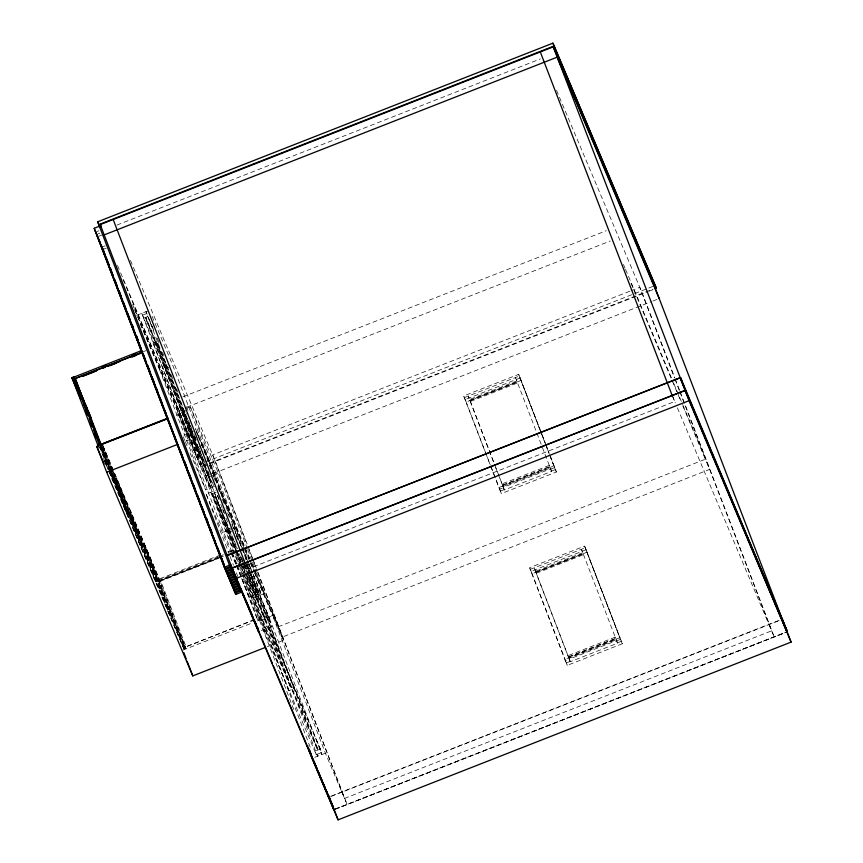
<?xml version="1.0" encoding="UTF-8"?>
<svg xmlns="http://www.w3.org/2000/svg" width="863" height="863" viewBox="0 0 863 863"><rect width="100%" height="100%" fill="white"/><g stroke="black" fill="none" stroke-linecap="round" stroke-linejoin="round"><path stroke-width="0.65" stroke-dasharray="4.32 3.24" d="M96.796 231.575L98.867 230.766M116.98 225.06L540.335 58.943M97.789 233.916L99.86 233.107M98.781 236.268L101.888 235.049M103.161 246.635L105.232 245.826M104.153 248.986L106.225 248.166M136.591 315.351L149.536 310.281M142.535 315.135L146.742 313.485M143.69 318.134L147.897 316.484L154.164 331.327M153.053 342.967L158.22 340.928L158.986 342.74L153.808 344.769L153.053 342.967L197.659 458.997L202.837 456.969M143.301 351.673L145.793 350.691M167.12 364.596L163.959 365.826L210.885 487.875L210.119 486.063M140.248 323.992L159.547 369.677L170.14 365.513M169.321 367.185L165.113 368.835L141.769 313.323L197.659 458.997M182.913 396.829L606.268 230.712M186.872 407.131L610.227 241.014M231.867 551.824L223.56 532.158L177.4 411.921L186.818 408.231M187.994 407.768L190.345 406.84L218.404 473.226L247.25 548.383M186.505 410.464L183.344 411.694L236.397 549.753M176.235 415.286L184.919 411.878M184.499 414.704L187.659 413.463M192.384 430.464L186.893 432.622L188.048 435.621L193.539 433.463M183.927 435.135L193.334 431.435M186.117 441.047L194.811 437.638M113.118 479.601L113.894 479.289L127.832 512.266L127.055 512.568L113.118 479.601L100.712 447.261M112.514 480.044L114.455 479.289M199.245 446.559L202.352 445.34M114.995 479.666L116.937 478.911M114.747 479.99L112.805 480.756L108.986 470.81M115.976 480.313L116.753 480.011L142.341 546.603L156.279 579.58L155.502 579.882L141.564 546.905L115.976 480.313L102.05 447.347L127.346 513.248L141.284 546.225L142.061 545.923L128.123 512.946L102.535 446.354M196.893 457.185L202.071 455.157M629.753 291.23L212.654 454.898L246.947 544.24M631.004 290.745L639.763 287.303L674.542 377.908M652.816 286.451L200.054 464.111L201.155 466.969L647.649 291.78M120.637 272.881L202.255 466.009L204.768 465.028M209.321 463.237L652.903 289.181M648.9 291.284L655.168 288.825M210.928 474.057L214.078 472.816L261.004 594.866L260.238 593.054M208.727 475.33L206.214 476.311L125.113 284.423M213.744 473.356L651.684 301.521M652.946 301.025L659.213 298.566M177.4 411.921L205.459 478.307L212.525 475.535M213.7 475.082L218.404 473.226M213.129 476.646L215.232 475.826L195.47 429.051M127.346 513.248L128.123 512.946M128.673 512.946L126.732 513.701L110.022 470.173M129.223 513.323L131.165 512.557M130.205 513.97L130.982 513.668L156.57 580.26L170.507 613.237L169.731 613.539L155.793 580.562L130.205 513.97L116.268 480.993L117.044 480.691L130.982 513.668M211.554 482.05L201.219 457.606L157.368 343.377L167.702 367.821L211.554 482.05L208.317 483.312L209.472 486.322L214.973 484.165M190.054 452.87L205.707 489.914L216.289 485.75M229.634 555.297L206.138 494.089L215.523 490.4M212.082 493.863L216.289 492.212M495.707 467.595L503.42 487.681L499.537 489.202L463.668 395.934L518.674 374.348L545.308 443.129M464.37 397.595L519.375 376.009L549.246 453.809M520.206 377.972L465.2 399.547L490.249 464.812M469.936 400.378L517.174 381.845M521.22 380.378L466.214 401.964L463.668 395.934M470.044 400.615L517.282 382.082M141.564 546.905L142.341 546.603M140.96 547.358L142.902 546.592M143.452 546.98L145.394 546.214L171.64 614.618L169.698 615.373L143.15 546.268L145.092 545.513L183.948 647.196L184.725 646.883L159.428 580.982L145.491 548.005L144.714 548.307L158.868 581.802L218.922 558.242M145.2 547.325L131.273 514.348L130.496 514.65L144.423 547.627L145.2 547.325L170.507 613.237M233.258 530.465L228.857 532.191L227.703 529.181L232.104 527.455M223.56 532.158L231.888 528.89M232.967 528.469L236.505 527.077L190.345 406.84M220.518 554.952L157.961 579.494L158.555 581.047L221.111 556.506M228.015 552.007L233.021 550.044L233.463 551.101M155.793 580.562L156.57 580.26M155.178 581.015L157.12 580.249M231.198 551.112L233.139 550.346M157.551 580.324L159.493 579.558M158.274 580.249L218.328 556.689M219.58 556.193L223.334 554.726M229.59 552.266L233.344 550.799M157.67 580.637L159.612 579.871L103.096 446.117M158.652 581.284L159.428 580.982M254.725 619.817L186.041 646.775L160.583 580.497L223.032 555.999M223.183 556.355L160.583 580.497M243.841 573.399L238.059 558.339L242.201 556.711M241.931 558.933L238.824 560.152L238.059 558.339M243.366 558.566L240.259 559.785L241.025 561.597L245.168 559.979M144.423 547.627L170.011 614.219L170.788 613.917L184.725 646.883M169.407 614.672L171.349 613.906M502.471 485.114L549.709 466.581M502.568 485.362L549.807 466.818M556.387 471.996L553.841 465.955L498.836 487.541L501.381 493.571L556.387 471.996L549.645 454.423M550.659 469.138L554.542 467.617M500.357 491.166L504.24 489.634M551.489 471.101L555.373 469.58L549.591 454.521M551.608 471.403L550.529 468.836L503.291 487.379L504.37 489.936L551.608 471.403L515.491 377.53L516.322 379.493M259.731 589.796L254.229 591.953L255.383 594.963L260.885 592.795L252.967 573.798M254.574 619.461L186.041 646.775M185.34 646.905L183.398 647.66L110.291 474.682M183.625 648.318L185.567 647.563M257.454 619.505L259.396 618.749L259.72 619.505L257.778 620.26L240.745 575.988M264.11 616.991L268.317 615.341L321.834 754.564L321.068 752.752M183.927 649.03L185.869 648.264L159.31 579.159L157.368 579.925L183.927 649.03L108.727 471.101M182.891 650.141L252.384 622.87M257.357 620.918L273.485 614.596L283.377 640.357L267.239 646.689M236.3 565.459L259.698 620.831L272.643 615.75L325.394 753.162L347.077 804.467L256.743 569.149M262.859 628.102L268.361 625.945L320.4 749.062L321.716 752.493L316.214 754.65L262.859 628.102L264.186 631.533L269.677 629.375L321.716 752.493M261.241 630.573L271.823 626.419L250.734 571.457M582.255 551.263L581.425 549.3L617.552 643.172L570.303 661.705L534.186 567.832L569.353 659.44L565.47 660.972L529.602 567.703L584.607 546.117L622.32 643.755L567.315 665.341L564.769 659.31L619.774 637.725L622.32 643.755M530.303 569.353L585.308 547.778L621.306 641.349L617.423 642.87M586.139 549.731L531.133 571.317L567.315 665.341M535.869 572.147L583.118 553.604M587.164 552.147L532.147 573.733L529.602 567.703M535.977 572.385L583.215 553.852M294.11 688.663L293.355 686.851L288.177 688.879L288.943 690.691L294.11 688.663L246.128 563.841M320.4 749.062L314.898 751.22L316.214 754.65M568.404 656.883L615.643 638.35M568.501 657.121L615.75 638.588M314.801 757.315L325.394 753.162M616.592 640.907L620.475 639.386M566.301 662.924L570.184 661.403M331.77 795.869L779.753 620.098M330.615 796.603L779.85 620.335M335.351 808.965L785.837 632.201M334.132 809.548L785.88 632.288M335.448 809.203L785.945 632.439M556.506 90.302L642.32 293.334L674.683 377.649M623.442 264.445L625.017 268.156M625.546 269.396L673.216 382.212M673.744 383.452L682.126 403.28M682.655 404.52L705.707 459.073L278.587 626.657L251.565 562.73M631.069 283.42L677.703 393.755M678.221 394.995L680.842 401.198M682.935 406.149L709.656 469.375L282.546 636.97L250.065 560.109M672.158 395.459L675.298 402.892M677.39 407.843L774.187 636.872L680.001 391.489M617.552 643.172L616.462 640.605L569.224 659.138L570.303 661.705M130.442 260.367L215.2 460.928L247.562 545.243M152.147 316.451L172.492 364.596L218.641 484.833M153.01 328.318L145.976 311.672L192.891 433.722L192.136 431.91M157.195 338.21L158.76 341.921M195.351 428.512L214.844 474.628M196.214 431.748L197.778 435.448M198.296 436.689L251.047 561.5M203.959 451.015L244.294 546.473M244.822 547.714L249.536 558.868M209.364 465.233L248.727 558.383M250.831 563.356L254.509 572.04M255.027 573.291L283.377 640.357M219.083 489.008L244.563 549.3M245.081 550.529L249.763 561.608M250.281 562.838L253.927 571.457M254.445 572.687L272.643 615.75M156.85 343.582L167.185 368.026L211.036 482.244L200.701 457.811L156.16 341.748L145.825 317.304L189.677 431.532L200 455.966M243.086 550.411L233.204 527.023L235.912 533.722M243.603 551.64L248.285 562.719M248.803 563.949L252.449 572.568M236.43 534.952L246.84 559.569M248.922 564.488L252.557 573.108M253.075 574.337L260.885 592.795M245.437 557.757L246.203 559.569M201.662 455.319L182.578 409.893L229.504 531.932M202.179 456.549L206.235 465.847M246.462 563.625L250.626 573.474M251.144 574.704L269.083 617.142M196.408 445.567L197.174 447.379M219.17 499.343L217.605 495.653L213.398 497.304L235.772 550.238M250.389 573.215L246.742 564.596L249.234 570.799M250.906 574.445L269.644 618.771L265.437 620.421L245.664 573.636M246.128 563.863L250.248 573.615M250.766 574.834L257.465 590.68L250.238 571.856M245.049 563.054L271.823 626.419M245.006 564.941L248.663 573.604M249.191 574.844L268.026 619.407L318.134 749.947L292.492 689.3L247.692 572.557M233.841 539.785L215.534 496.462L240.594 561.737M234.369 541.025L237.508 548.458M242.395 560.195L243.959 563.906M244.488 565.146L248.145 573.809M248.673 575.049L267.508 619.612L317.616 750.152L291.985 689.494M117.497 265.448L120.119 271.64M236.991 548.652L215.016 496.667L235.739 550.637M239.083 553.604L242.579 562.342M123.021 279.472L124.596 283.183M187.929 433.56L188.695 435.373M256.796 596.516L244.488 564.639M132.654 304.617L134.218 308.328M134.747 309.569L209.472 486.322M227.703 529.181L236.138 549.418M236.656 550.648L242.783 564.877M243.301 566.106L255.383 594.963M134.801 309.957L201.155 466.969M237.055 552.967L211.316 492.05L238.652 563.259M237.573 554.197L240.701 561.586M242.783 566.506L246.419 575.125M246.947 576.355L264.876 618.793M236.289 551.479L240.971 562.557M241.5 563.787L245.135 572.406M268.274 627.822L269.029 629.634M291.284 687.66L265.642 627.002L242.514 566.754M183.269 436.829L184.833 440.529M185.351 441.759L187.961 447.94M232.395 553.054L237.066 564.122M237.584 565.351L251.618 598.544L264.563 593.464L256.861 573.431M264.067 629.472L264.833 631.285L239.127 564.51M316.861 754.402L317.627 756.215L241.165 557.12M206.138 494.089L230.583 551.921M231.101 553.151L235.782 564.229M102.643 445.2L160.087 581.112L158.145 581.878L101.23 447.196M102.826 447.034L112.632 470.238M113.139 471.468L116.753 480.011M101.273 447.973L111.198 471.576M111.715 472.687L185.869 648.264M100.701 448.08L110.518 471.284M111.025 472.503L113.614 478.609L112.837 478.922L109.223 470.367M98.9 445.944L108.706 469.148M170.011 614.219L183.948 647.196M103.506 458.62L105.07 462.32M105.599 463.56L108.209 469.742M104.552 461.22L108.209 469.871M675.168 378.911L679.515 390.238M675.028 379.17L679.375 390.486M679.861 391.748L771.641 630.842L344.52 798.426L257.573 571.921M672.784 396.462L674.715 401.5L247.595 569.084L246.149 565.308M545.794 444.38L549.159 453.172M518.674 374.348L545.168 443.366M545.653 444.618L549.019 453.409M549.504 454.661L553.841 465.955M584.607 546.117L619.774 637.725M504.37 489.936L468.253 396.063L493.852 462.687M490.788 465.966L501.381 493.571M248.048 546.495L252.395 557.822M252.881 559.084L256.257 567.886M248.878 549.267L253.226 560.594M253.711 561.856L257.088 570.67M247.735 549.634L252.061 560.907M252.535 562.158L256.387 572.18M201.586 443.528L241.381 547.013M241.867 548.275L246.408 560.216M246.894 561.468L250.248 570.206M213.614 476.452L216.02 482.73M217.951 487.757L220.356 494.035M222.287 499.051L224.693 505.33M227.584 512.859L229.029 516.624M231.92 524.154L234.337 530.432M236.257 535.448L238.673 541.727M247.347 564.326L249.752 570.594M186.559 406.721L187.994 410.475M249.72 572.061L256.947 590.885M268.361 625.945L269.677 629.375M244.801 565.028L247.174 571.468M162.557 352.233L164.002 355.998M171.23 374.822L172.676 378.587M176.537 388.63L177.983 392.395M194.844 436.333L196.289 440.098M222.999 509.709L224.434 513.453M188.522 420.346L189.968 424.111M190.453 425.362L191.899 429.138M193.83 434.154L196.235 440.432M199.126 447.962L200.572 451.727M203.463 459.256L204.909 463.021M207.8 470.551L210.205 476.829M212.136 481.856L213.582 485.621M217.433 495.664L218.878 499.429M220.809 504.445L222.255 508.21M222.74 509.472L224.186 513.237M226.106 518.253L227.552 522.018M243.064 563.593L245.955 571.133M247.875 576.15L290.766 687.865L265.124 627.207L244.887 574.488M236.689 550.303L241.025 561.597M236.214 551.899L240.55 563.194M241.036 564.445L244.412 573.237M244.326 574.65L288.943 690.691M202.255 466.009L235.588 552.838M236.074 554.089L240.421 565.416M240.906 566.678L310.95 749.138M205.459 478.307L242.212 573.981M242.686 575.222L259.72 619.505M259.698 620.831L293.744 709.526M231.92 552.924L236.3 564.305M236.775 565.545L257.778 620.26M231.769 552.568L236.451 564.79M236.926 566.031L240.367 574.952M159.547 369.677L205.707 489.914M230.119 556.549L233.474 565.297M236.343 572.784L237.789 576.538M145.491 548.005L170.788 613.917M102.417 444.542L111.489 468.178M111.791 468.879L128.975 513.647L127.034 514.413L100.777 446.009M101.758 446.667L110.345 469.051M110.831 470.292L127.055 512.568M101.672 447.519L110.076 469.343M110.27 469.904L113.894 479.289M100.475 445.308L109.547 468.933M99.925 447.174L108.511 469.558M116.645 478.199L114.703 478.965L141.252 548.07L143.193 547.304L116.645 478.199M130.863 511.856L128.921 512.611L155.48 581.716L157.422 580.961L130.863 511.856M516.808 380.961L469.569 399.504L470.4 401.468L517.638 382.924L516.808 380.961M549.213 465.405L501.964 483.938L503.053 486.505L550.292 467.973L549.213 465.405M582.741 552.73L535.502 571.274L536.333 573.226L583.571 554.693L582.741 552.73M615.146 637.174L567.908 655.707L568.987 658.275L616.225 639.731L615.146 637.174M155.642 341.942L145.308 317.508L189.159 431.727L199.482 456.171L155.642 341.942"/><path stroke-width="1.29" d="M99.795 227.12L97.648 221.791L552.913 43.15L656.419 288.328L552.913 43.15M98.749 224.65L554.014 46.009M100.237 224.596L553.237 46.85L655.265 288.264L791.091 642.104L338.091 819.85L236.063 578.437L100.237 224.596L101.284 227.066M230.065 566.56L224.887 568.588L224.315 567.239L94.196 228.274L100.669 225.739M104.186 234.898L557.185 57.152L659.213 298.566M98.587 447.099L71.909 377.681L73.851 376.926L79.072 389.278M142.05 352.169L73.236 379.17L72.632 377.616L141.446 350.615M72.028 377.994L73.97 377.239M102.977 366.581L106.732 365.114M131.759 355.297L135.513 353.819M72.514 379.235L74.445 378.479L88.544 411.834M101.198 446.279L75.264 378.62L141.456 352.643M82.913 376.041L96.645 370.648M102.891 368.199L105.394 367.217M107.886 366.236L120.378 361.338M131.618 356.926L140.356 353.496M83.56 375.998L96.073 371.09M109.838 365.685L116.084 363.226M132.352 356.851L136.106 355.373M97.756 445.028L99.698 444.262M168.005 418.059L100.561 444.521L166.904 418.911M264.758 647.66L192.773 675.902L106.688 472.212L96.796 446.451L167.541 418.695M106.688 472.212L177.433 444.456M680.076 377.865L786.937 631.878L787.455 631.673L680.594 377.66L227.206 555.384L680.206 377.638M224.315 567.239L230.788 564.693L237.045 579.505M230.486 567.552L225.308 569.58L225.879 570.939L231.057 568.911M787.455 631.673L685.427 390.259L232.039 567.983L272.395 663.453M232.136 568.221L685.146 390.475M94.196 228.274L226.3 571.921L231.478 569.893M232.05 571.252L226.872 573.28L226.3 571.921M232.46 572.245L227.282 574.273L227.864 575.632L233.042 573.593M96.753 234.326L228.274 576.613L233.452 574.585M234.024 575.945L228.857 577.973L228.274 576.613M234.445 576.926L229.267 578.965L229.838 580.324L235.016 578.286M236.063 578.437L689.062 400.691L791.091 642.104M98.166 237.659L230.259 581.306L235.437 579.278M236.009 580.637L230.831 582.665L230.259 581.306M236.43 581.619L231.252 583.658L231.823 585.006L237.001 582.978M225.977 569.677L232.244 585.999L237.422 583.971M237.994 585.33L232.816 587.358L232.244 585.999M238.415 586.311L233.237 588.339L233.808 589.699L238.986 587.671M239.407 588.663L234.229 590.691L234.801 592.05L239.979 590.012M240.399 591.004L235.221 593.032L235.793 594.391L242.266 591.856L240.701 588.145M241.942 591.986L243.258 595.416L243.776 595.211M243.258 595.416L258.566 631.63L259.083 631.425M307.811 745.567L307.293 745.772L312.126 758.372L333.291 808.448M314.003 761.651L328.976 797.078L329.493 796.873M782.622 619.073L782.105 619.278L786.937 631.878M334.326 809.472L333.808 809.667L328.976 797.078M685.039 390.227L787.196 631.943M97.648 221.791L99.741 226.732M95.189 230.626L95.761 231.985M97.174 235.319L97.746 236.678M99.159 240.011L99.73 241.36M245.815 600.044L253.463 618.145M254.488 620.562L256.02 624.186M257.045 626.592L258.566 630.217L257.325 626.84M313.161 759.386L314.715 763.054M315.739 765.492L317.293 769.16M318.318 771.608L319.871 775.265M320.907 777.714L322.449 781.371M323.485 783.82L325.038 787.477M326.063 789.925L327.616 793.593M328.652 796.031L330.195 799.699M331.23 802.137L332.773 805.805M238.091 581.975L239.655 585.686M242.503 592.471L246.581 602.137M247.605 604.542L249.137 608.167M250.151 610.583L251.683 614.208M308.835 749.44L310.389 753.108M311.424 755.546L312.967 759.213M273.442 665.934L333.614 808.318M240.971 592.363L229.493 565.2L99.374 226.246M75.264 378.62L100.712 444.887M80.119 391.748L81.165 394.218M82.729 397.929L84.294 401.64M85.34 404.111L86.904 407.811M87.95 410.281L89.515 413.992M89.59 414.316L91.165 418.016M88.306 412.708L74.887 380.95L88.22 415.793M88.598 413.388L90.658 418.264M72.632 377.616L72.956 378.372M83.916 404.456L85.469 408.123M71.909 377.681L80.863 399.008M96.796 446.451L104.153 463.841M680.594 377.66L685.427 390.259M553.237 46.85L689.062 400.691M540.292 51.92L672.158 395.459M113.172 219.515L245.049 563.054M328.814 795.697L338.091 819.85M309.127 749.008L311.327 754.737M309.094 749.494L312.449 758.243M255.524 622.752L258.404 630.249M253.722 619.03L258.566 631.63M132.093 324.38L133.538 328.145M136.43 335.675L137.875 339.45M206.3 517.714L207.746 521.479M210.637 529.008L212.082 532.773M227.023 571.694L235.793 594.391M102.708 248.404L105.049 254.412M106.073 257.185L109.385 265.707M110.442 268.317L112.826 274.768M114.693 279.515L117.163 286.063M119.148 290.755L121.435 297.088M123.387 301.953L125.771 308.393M127.724 313.247L130.108 319.688M132.061 324.542L133.549 328.749M136.397 335.847L137.886 340.044M138.846 342.557L141.252 348.835M143.182 353.852L145.599 360.13M147.519 365.157L149.935 371.424M151.856 376.451L154.272 382.73M156.192 387.746L157.638 391.511M160.529 399.051L161.974 402.816M164.865 410.346L166.311 414.111M180.291 450.518L182.697 456.797M187.034 468.091L184.65 461.651L187.886 470.669M188.9 472.848L191.37 479.397M193.355 484.089L195.642 490.421M197.605 495.276L199.979 501.727M201.942 506.581L204.326 513.021M206.279 517.876L207.756 522.072M208.727 524.585L212.093 533.377M213.064 535.891L215.47 542.158M217.4 547.185L219.806 553.463M221.759 558.318L224.143 564.758M226.128 569.451L234.801 592.05M101.144 244.693L109.396 266.311M110.324 268.382L113.668 277.336M114.66 279.688L118.004 288.641M118.997 290.982L146.505 362.967M147.433 365.049L150.777 374.003M151.769 376.344L183.603 459.634M188.868 473.01L220.712 556.301M221.64 558.383L225.049 567.595M183.83 652.59L186.181 658.728M187.12 661.187L192.773 675.902M88.975 412.838L101.564 445.707M73.851 376.926L100.529 446.333M89.169 418.275L92.514 426.98M93.474 429.472L99.202 444.391M85.534 411.122L86.969 414.855M89.828 422.309L91.262 426.042M94.121 433.506L95.556 437.239"/></g></svg>
